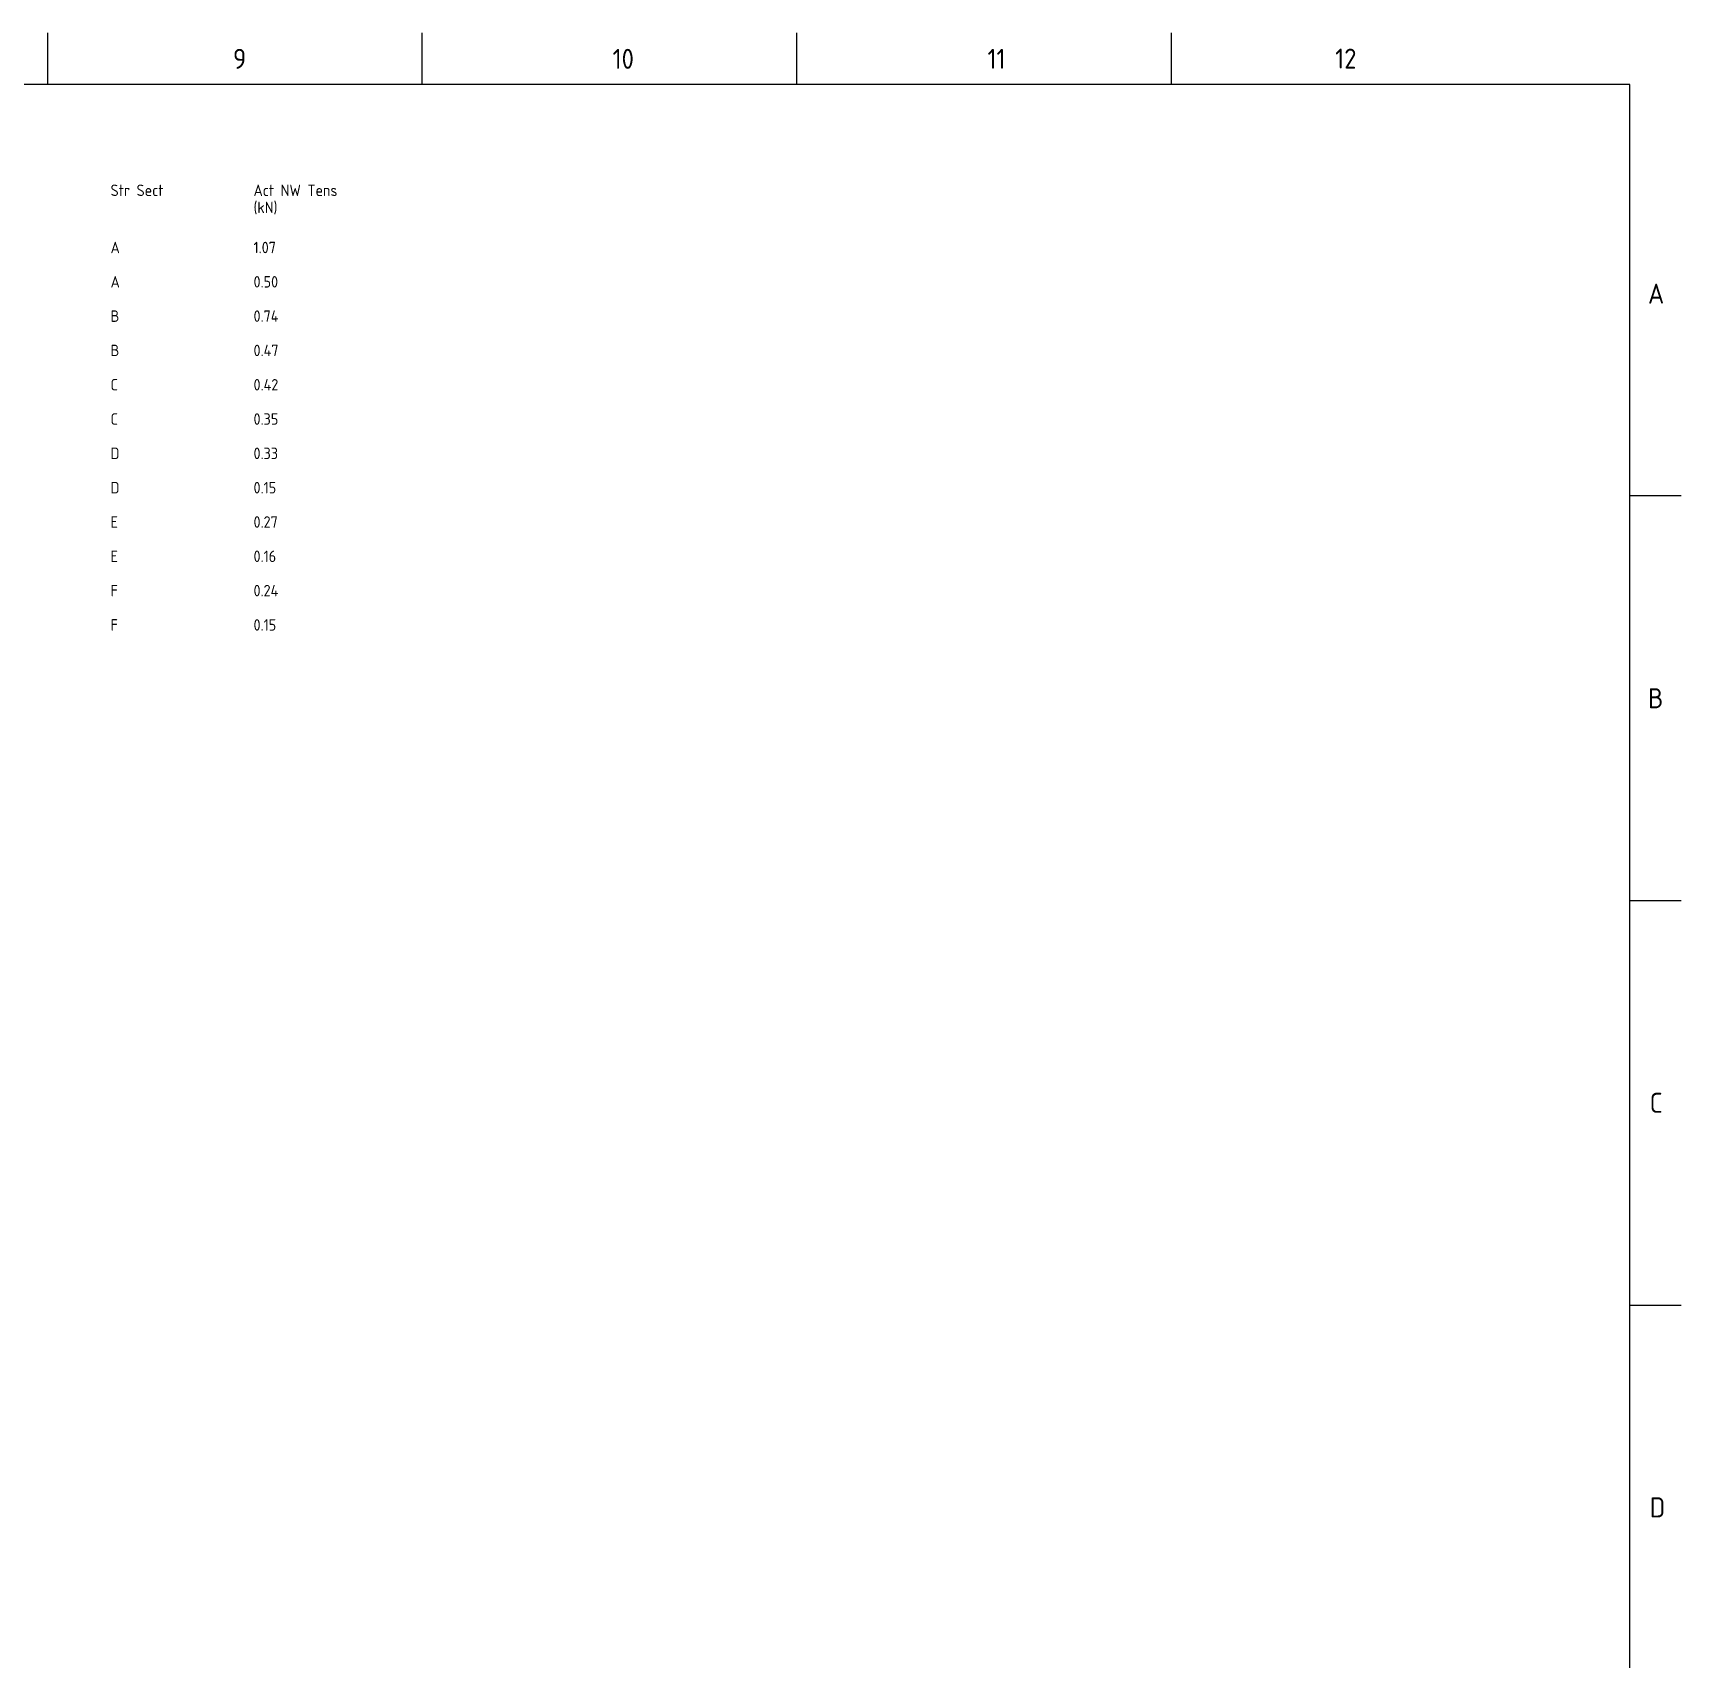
# Paper-space layout 'Retic5' of a CAD drawing. Header units: metres, sheet in millimetres. Extents: x -21 to 813, y -3 to 583.
# Drawn here: x 524.6 to 812.8, y 299 to 583.4 of the extents above; entities that cross this region are included whole.
import ezdxf
from ezdxf.enums import TextEntityAlignment as Align

# ---------------------------------------------------------------- set-up
doc = ezdxf.new("R2010")
doc.units = ezdxf.units.M
doc.layers.get('0').update_dxf_attribs({"color": 6})
doc.layers.add('Notes', color=7, linetype='Continuous')
doc.layers.add('SupportsUG_SP_EXT', color=7, linetype='Continuous')
doc.styles.add('iecISOCP', font='isocp.shx')
doc.styles.add('ISOCP', font='isocp.shx', dxfattribs={"height": 1.75})
doc.styles.get("Standard").update_dxf_attribs({"font": 'arial.ttf'})

# ---------------------------------------------------------------- blocks, each defined once
blk = doc.blocks.new('A1_FRAME_TITLE')
at = {"layer": 'Notes', "linetype": 'Continuous'}
for p, q in [((547.7, 574.39), (547.7, 583.39)), ((613.21, 574.39), (613.21, 583.39)), ((678.72, 574.39), (678.72, 583.39)), ((744.23, 574.39), (744.23, 583.39)), ((833.35, 502.43), (824.35, 502.43)), ((824.37, 431.68), (833.35, 431.68)), ((824.35, 360.93), (833.35, 360.93))]:
    blk.add_line(p, q, dxfattribs=at)
at = {"layer": 'Notes', "color": 3, "linetype": 'Continuous'}
blk.add_line((824.37, 5.97), (824.37, 574.39), dxfattribs=at)
at = {"layer": 'Notes', "color": 3, "linetype": 'Continuous', "flags": 128}
blk.add_lwpolyline([(824.37, 574.39), (149.5, 574.39)], dxfattribs=at)
blk.add_attdef('DRAFT_NUM', (29.9, 23.29), '', height=2.5, rotation=90)
at = {"layer": 'Notes', "color": 7, "style": 'iecISOCP'}
for s, p in [('9', (580.11, 577.12)), ('10', (646.5, 577.12)), ('11', (712.06, 577.12)), ('12', (772.87, 577.16)), ('A', (827.58, 536.06)), ('B', (827.58, 465.31)), ('C', (827.87, 394.56)), ('D', (827.87, 323.81))]:
    blk.add_text(s, height=3.5, dxfattribs=at).set_placement(p)
for tag, p in [('CAP_NO', (513.19, 43.46)), ('IE_NUM', (513.05, 37.81)), ('REF_No_1', (335.24, 32.31)), ('REF_1', (362.52, 32.31)), ('HV_SWITCH', (513.46, 32.16)), ('GEN_WO', (441.71, 31.76)), ('REF_No_2', (335.24, 26.31)), ('REF_2', (362.52, 26.31)), ('OH_WO', (441.71, 25.81)), ('UBD_REF', (513.05, 25.83)), ('REF_No_3', (335.24, 20.31)), ('REF_3', (362.52, 20.31)), ('UG_WO', (441.71, 20.05)), ('GIS_MAP_No', (513.05, 20.04)), ('REF_No_4', (335.24, 14.31)), ('REF_4', (362.52, 14.31)), ('SUB_WO', (441.71, 13.81)), ('HV_OP_DIAG', (513.33, 14.2)), ('LGA', (512.95, 7.78))]:
    blk.add_attdef(tag, p, '', height=2.5, dxfattribs=at)
at = {"layer": 'Notes', "style": 'iecISOCP'}
for tag, p in [('T1', (684.37, 39.47)), ('T2', (684.37, 34.35)), ('T3', (684.37, 28.92)), ('T4', (684.37, 23.66)), ('T5', (684.37, 18.23)), ('T6', (684.37, 12.97))]:
    blk.add_attdef(tag, text='', height=3.5, dxfattribs=at).set_placement(p, align=Align.CENTER)
at = {"layer": 'Notes', "color": 7, "style": 'iecISOCP'}
for tag, p in [('scale', (567.76, 33.27)), ('DRAWN', (567.76, 24.93)), ('DATE', (567.76, 16.88)), ('DESIGN', (605.62, 9.15)), ('CHD', (567.76, 8.37))]:
    blk.add_attdef(tag, text='', height=2.5, dxfattribs=at).set_placement(p, align=Align.CENTER)
at = {"layer": 'Notes', "color": 4, "style": 'iecISOCP'}
blk.add_attdef('NUM', text='', height=7, dxfattribs=at).set_placement((792.37, 20.12), align=Align.MIDDLE_CENTER)
at = {"layer": 'Notes', "color": 1, "style": 'iecISOCP'}
blk.add_attdef('REV', text='', height=5, dxfattribs=at).set_placement((820.05, 17.1), align=Align.CENTER)
at = {"layer": 'Notes', "color": 7, "style": 'iecISOCP'}
for tag, p in [('NS', (790.71, 8.12)), ('SHTS', (805.41, 8.12))]:
    blk.add_attdef(tag, text='', height=2.5, dxfattribs=at).set_placement(p, align=Align.MIDDLE)
at = {"layer": 'Notes', "style": 'iecISOCP'}
blk.add_attdef('ExportID', (9.08, 2.39), '', height=2.5, dxfattribs=at)
at = {"layer": 'Notes', "style": 'iecISOCP', "flags": 1}
for tag, p in [('ProjectType', (14.17, -26.8)), ('ProjectNumber', (23.56, -26.82)), ('DrawingNumber', (35.51, -26.8)), ('ProjectDescription', (47.56, -26.83)), ('ExportDate', (60.28, -26.79)), ('ExportUserName', (69.15, -26.8)), ('DesignerCompanyName', (81.48, -26.79)), ('ExportAreaOfInterest', (97.1, -26.81)), ('GIS_SUCCESS', (112, -26.78)), ('CAD_SUCCESS', (121.79, -26.78)), ('DEPOTCODE', (132.11, -26.88)), ('ExportCategories', (140.08, -26.8)), ('Comments', (154.38, -26.88))]:
    blk.add_attdef(tag, p, '', height=1, dxfattribs=at)

psp = doc.layouts.new('Retic5')

# ---------------------------------------------------------------- block references
at = {"layer": 'SupportsUG_SP_EXT'}
psp.add_blockref('A1_FRAME_TITLE', (-20.55, 0), dxfattribs=at)

# ---------------------------------------------------------------- texts
at = {"color": 7, "linetype": 'Continuous', "style": 'ISOCP'}
for s, p in [('Str Sect', (538.15, 554.88)), ('Act NW Tens', (563.15, 554.88)), ('(kN)', (563.15, 551.88)), ('A', (538.15, 544.88)), ('1.07', (563.15, 544.88)), ('A', (538.15, 538.88)), ('0.50', (563.15, 538.88)), ('B', (538.15, 532.88)), ('0.74', (563.15, 532.88)), ('B', (538.15, 526.88)), ('0.47', (563.15, 526.88)), ('C', (538.15, 520.88)), ('0.42', (563.15, 520.88)), ('C', (538.15, 514.88)), ('0.35', (563.15, 514.88)), ('D', (538.15, 508.88)), ('0.33', (563.15, 508.88)), ('D', (538.15, 502.88)), ('0.15', (563.15, 502.88)), ('E', (538.15, 496.88)), ('0.27', (563.15, 496.88)), ('E', (538.15, 490.88)), ('0.16', (563.15, 490.88)), ('F', (538.15, 484.88)), ('0.24', (563.15, 484.88)), ('F', (538.15, 478.88)), ('0.15', (563.15, 478.88))]:
    psp.add_text(s, height=2, dxfattribs=at).set_placement(p)

doc.saveas('drawing.dxf')
